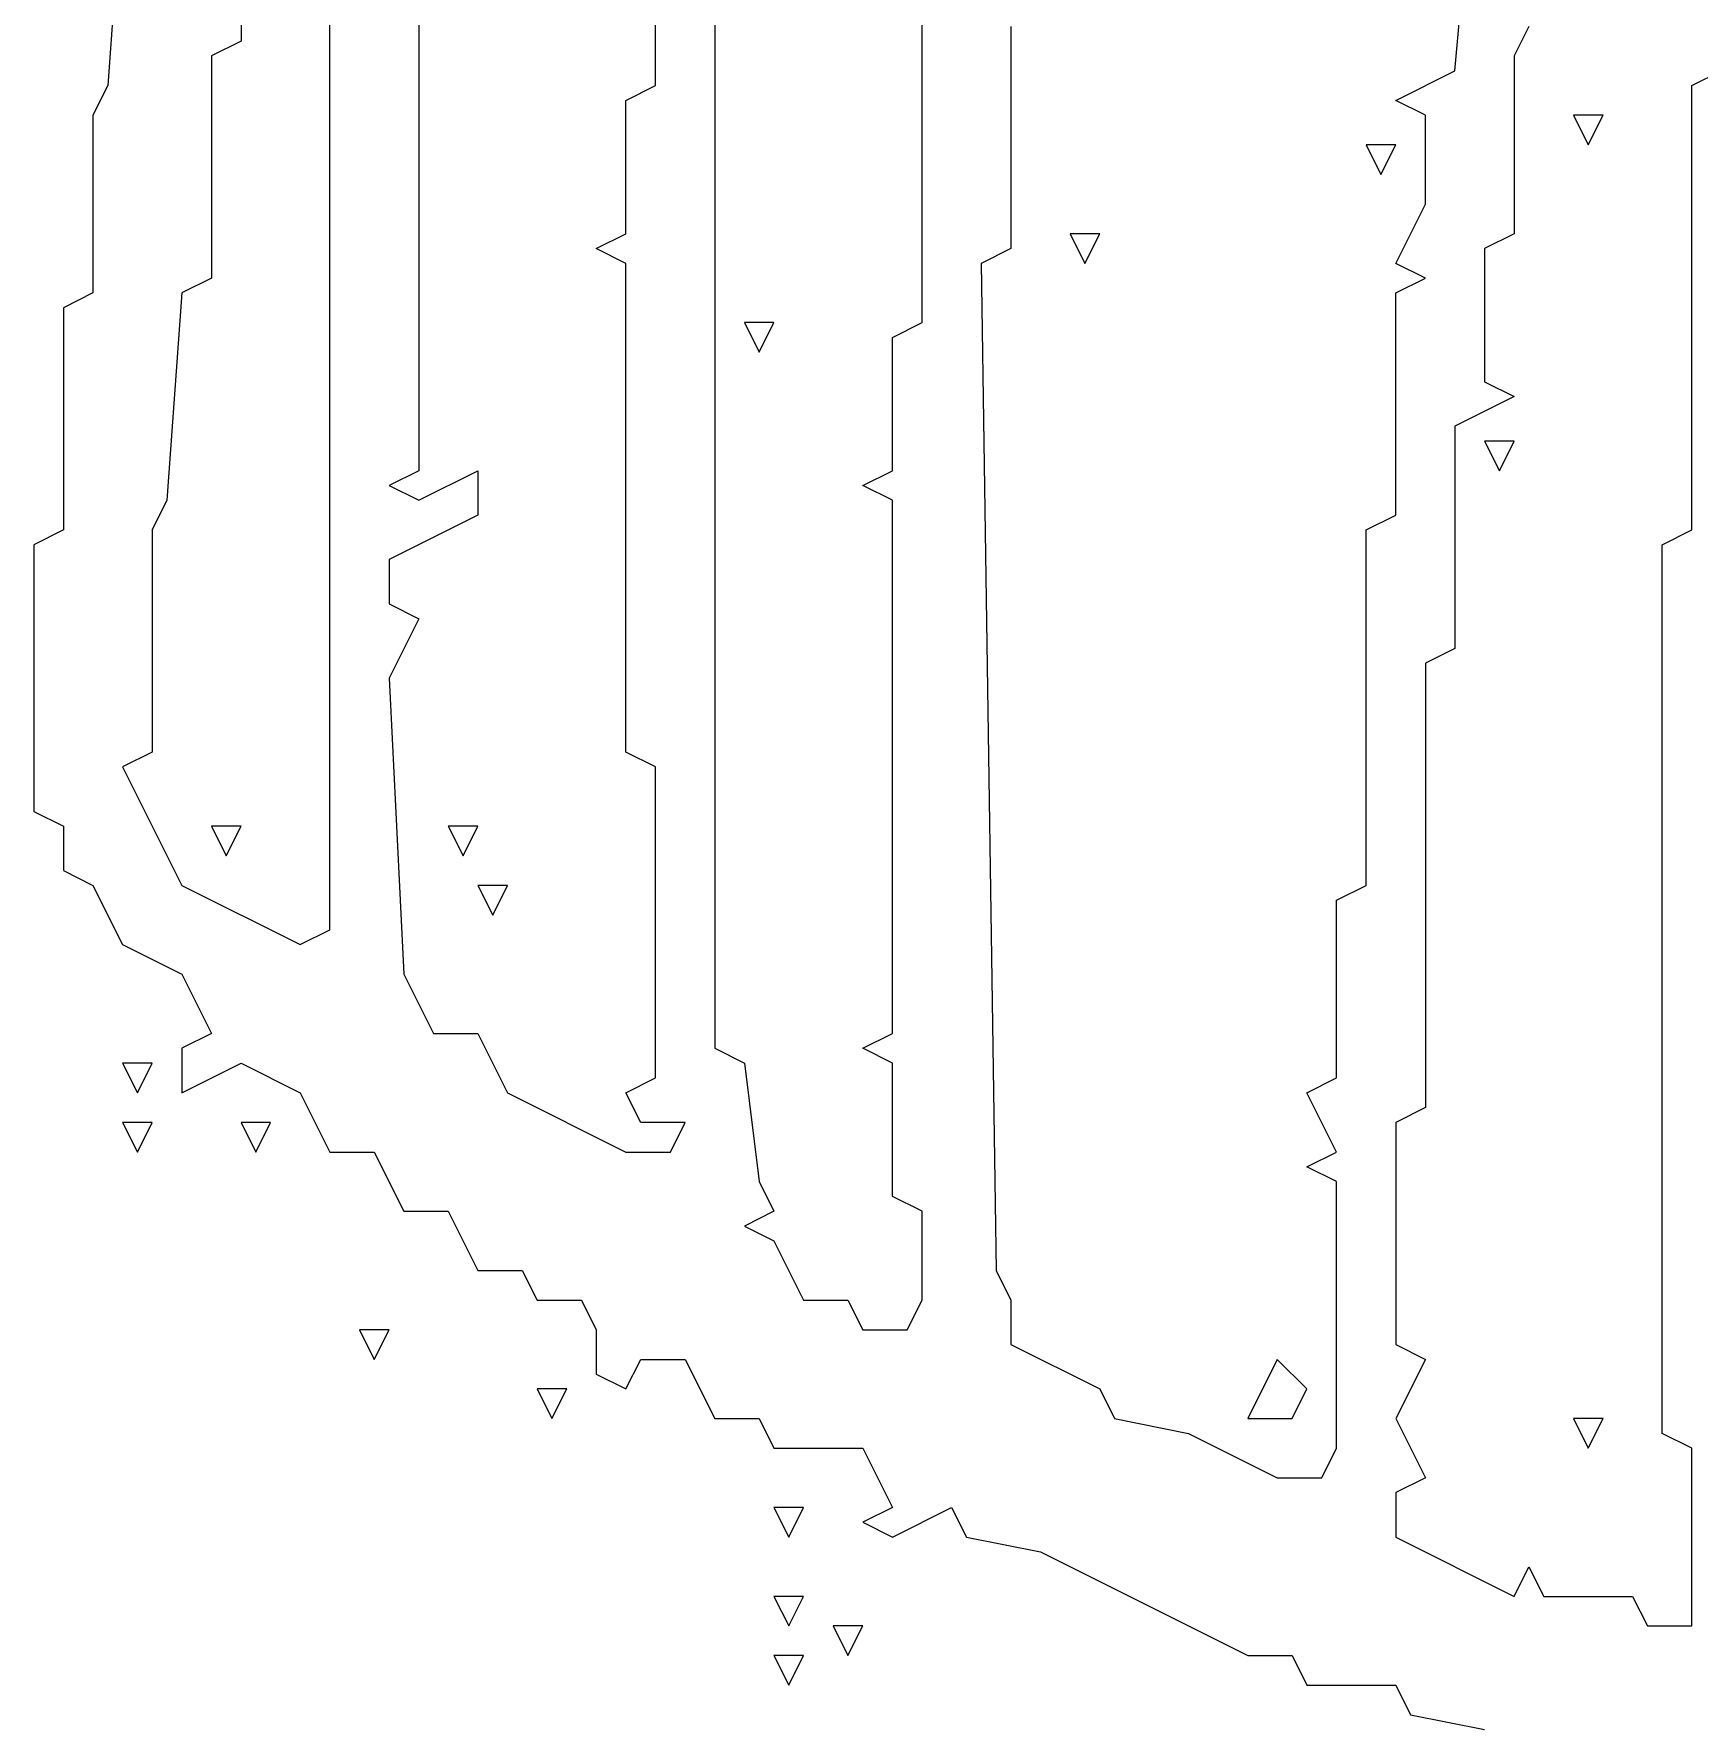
# Model space of a CAD drawing. Extents: x 11 to 152, y 0 to 170.
# Drawn here: x 49.24 to 59.56, y 40.85 to 51.3 of the extents above; entities that cross this region are included whole.
import ezdxf

# ---------------------------------------------------------------- set-up
doc = ezdxf.new("R2010")
doc.units = 0
doc.layers.add('Layer0', color=7, linetype='Continuous')

msp = doc.modelspace()

# ---------------------------------------------------------------- linework, layer by layer
at = {"layer": 'Layer0', "color": 5, "linetype": 'CONTINUOUS'}
for p, q in [((51.62352, 54.09924, 0.1), (51.62352, 48.59763, 0.1)), ((51.07335, 45.75512, 0.1), (51.07335, 53.73247, 0.1)), ((53.09061, 50.98166, 0.1), (53.09061, 53.18231, 0.1)), ((49.78964, 52.26537, 0.1), (49.69795, 50.98166, 0.1)), ((50.52319, 52.08198, 0.1), (50.52319, 51.25674, 0.1)), ((58.04207, 51.07335, 0.1), (58.13376, 52.08198, 0.1)), ((53.45739, 51.8986, 0.1), (53.45739, 45.02157, 0.1)), ((54.7411, 49.51456, 0.1), (54.7411, 51.71521, 0.1)), ((55.29126, 51.34844, 0.1), (55.29126, 49.97303, 0.1)), ((58.50054, 51.34844, 0.1), (58.40885, 51.16505, 0.1)), ((50.52319, 51.25674, 0.1), (50.33981, 51.16505, 0.1)), ((50.33981, 51.16505, 0.1), (50.33981, 49.78964, 0.1)), ((58.40885, 51.16505, 0.1), (58.40885, 50.06472, 0.1)), ((57.6753, 50.88997, 0.1), (58.04207, 51.07335, 0.1)), ((59.50917, 50.98166, 0.1), (59.69256, 51.07335, 0.1)), ((49.69795, 50.98166, 0.1), (49.60626, 50.79827, 0.1)), ((52.90723, 50.88997, 0.1), (53.09061, 50.98166, 0.1)), ((59.50917, 48.23085, 0.1), (59.50917, 50.98166, 0.1)), ((52.90723, 50.06472, 0.1), (52.90723, 50.88997, 0.1)), ((57.85868, 50.79827, 0.1), (57.6753, 50.88997, 0.1)), ((49.60626, 50.79827, 0.1), (49.60626, 49.69795, 0.1)), ((57.85868, 50.24811, 0.1), (57.85868, 50.79827, 0.1)), ((58.77562, 50.79827, 0.1), (58.86731, 50.61489, 0.1)), ((58.95901, 50.79827, 0.1), (58.77562, 50.79827, 0.1)), ((58.86731, 50.61489, 0.1), (58.95901, 50.79827, 0.1)), ((57.49191, 50.61489, 0.1), (57.5836, 50.4315, 0.1)), ((57.6753, 50.61489, 0.1), (57.49191, 50.61489, 0.1)), ((57.5836, 50.4315, 0.1), (57.6753, 50.61489, 0.1)), ((57.6753, 49.88134, 0.1), (57.85868, 50.24811, 0.1)), ((52.72384, 49.97303, 0.1), (52.90723, 50.06472, 0.1)), ((52.90723, 49.88134, 0.1), (52.72384, 49.97303, 0.1)), ((55.29126, 49.97303, 0.1), (55.10787, 49.88134, 0.1)), ((55.65804, 50.06472, 0.1), (55.74973, 49.88134, 0.1)), ((55.84142, 50.06472, 0.1), (55.65804, 50.06472, 0.1)), ((55.74973, 49.88134, 0.1), (55.84142, 50.06472, 0.1)), ((58.40885, 50.06472, 0.1), (58.22546, 49.97303, 0.1)), ((58.22546, 49.97303, 0.1), (58.22546, 49.14779, 0.1)), ((52.90723, 46.85545, 0.1), (52.90723, 49.88134, 0.1)), ((55.10787, 49.88134, 0.1), (55.19957, 43.64617, 0.1)), ((57.85868, 49.78964, 0.1), (57.6753, 49.88134, 0.1)), ((50.33981, 49.78964, 0.1), (50.15642, 49.69795, 0.1)), ((57.6753, 49.69795, 0.1), (57.85868, 49.78964, 0.1)), ((49.60626, 49.69795, 0.1), (49.42287, 49.60626, 0.1)), ((50.15642, 49.69795, 0.1), (50.06472, 48.41424, 0.1)), ((57.6753, 48.32255, 0.1), (57.6753, 49.69795, 0.1)), ((49.42287, 49.60626, 0.1), (49.42287, 48.23085, 0.1)), ((53.64078, 49.51456, 0.1), (53.73247, 49.33118, 0.1)), ((53.82416, 49.51456, 0.1), (53.64078, 49.51456, 0.1)), ((53.73247, 49.33118, 0.1), (53.82416, 49.51456, 0.1)), ((54.55771, 49.42287, 0.1), (54.7411, 49.51456, 0.1)), ((54.55771, 48.59763, 0.1), (54.55771, 49.42287, 0.1)), ((58.22546, 49.14779, 0.1), (58.40885, 49.05609, 0.1)), ((58.40885, 49.05609, 0.1), (58.04207, 48.87271, 0.1)), ((58.04207, 48.87271, 0.1), (58.04207, 47.4973, 0.1)), ((58.22546, 48.78101, 0.1), (58.31715, 48.59763, 0.1)), ((58.40885, 48.78101, 0.1), (58.22546, 48.78101, 0.1)), ((58.31715, 48.59763, 0.1), (58.40885, 48.78101, 0.1)), ((51.62352, 48.59763, 0.1), (51.44013, 48.50593, 0.1)), ((51.44013, 48.50593, 0.1), (51.62352, 48.41424, 0.1)), ((51.62352, 48.41424, 0.1), (51.99029, 48.59763, 0.1)), ((51.99029, 48.59763, 0.1), (51.99029, 48.32255, 0.1)), ((54.37433, 48.50593, 0.1), (54.55771, 48.59763, 0.1)), ((54.55771, 48.41424, 0.1), (54.37433, 48.50593, 0.1)), ((50.06472, 48.41424, 0.1), (49.97303, 48.23085, 0.1)), ((54.55771, 45.11327, 0.1), (54.55771, 48.41424, 0.1)), ((51.99029, 48.32255, 0.1), (51.44013, 48.04746, 0.1)), ((57.49191, 48.23085, 0.1), (57.6753, 48.32255, 0.1)), ((49.42287, 48.23085, 0.1), (49.23948, 48.13916, 0.1)), ((49.97303, 48.23085, 0.1), (49.97303, 46.85545, 0.1)), ((57.49191, 46.0302, 0.1), (57.49191, 48.23085, 0.1)), ((59.32578, 48.13916, 0.1), (59.50917, 48.23085, 0.1)), ((49.23948, 48.13916, 0.1), (49.23948, 46.48867, 0.1)), ((59.32578, 42.63754, 0.1), (59.32578, 48.13916, 0.1)), ((51.44013, 48.04746, 0.1), (51.44013, 47.77238, 0.1)), ((51.44013, 47.77238, 0.1), (51.62352, 47.68069, 0.1)), ((51.62352, 47.68069, 0.1), (51.44013, 47.31392, 0.1)), ((58.04207, 47.4973, 0.1), (57.85868, 47.40561, 0.1)), ((57.85868, 47.40561, 0.1), (57.85868, 44.6548, 0.1)), ((51.44013, 47.31392, 0.1), (51.53182, 45.48004, 0.1)), ((49.97303, 46.85545, 0.1), (49.78964, 46.76375, 0.1)), ((53.09061, 46.76375, 0.1), (52.90723, 46.85545, 0.1)), ((49.78964, 46.76375, 0.1), (50.15642, 46.0302, 0.1)), ((53.09061, 44.83819, 0.1), (53.09061, 46.76375, 0.1)), ((49.23948, 46.48867, 0.1), (49.42287, 46.39698, 0.1)), ((49.42287, 46.39698, 0.1), (49.42287, 46.1219, 0.1)), ((50.33981, 46.39698, 0.1), (50.4315, 46.21359, 0.1)), ((50.52319, 46.39698, 0.1), (50.33981, 46.39698, 0.1)), ((50.4315, 46.21359, 0.1), (50.52319, 46.39698, 0.1)), ((51.8069, 46.39698, 0.1), (51.8986, 46.21359, 0.1)), ((51.99029, 46.39698, 0.1), (51.8069, 46.39698, 0.1)), ((51.8986, 46.21359, 0.1), (51.99029, 46.39698, 0.1)), ((49.42287, 46.1219, 0.1), (49.60626, 46.0302, 0.1)), ((49.60626, 46.0302, 0.1), (49.78964, 45.66343, 0.1)), ((50.15642, 46.0302, 0.1), (50.88997, 45.66343, 0.1)), ((51.99029, 46.0302, 0.1), (52.08198, 45.84682, 0.1)), ((52.17368, 46.0302, 0.1), (51.99029, 46.0302, 0.1)), ((52.08198, 45.84682, 0.1), (52.17368, 46.0302, 0.1)), ((57.30852, 45.93851, 0.1), (57.49191, 46.0302, 0.1)), ((57.30852, 44.83819, 0.1), (57.30852, 45.93851, 0.1)), ((50.88997, 45.66343, 0.1), (51.07335, 45.75512, 0.1)), ((49.78964, 45.66343, 0.1), (50.15642, 45.48004, 0.1)), ((50.15642, 45.48004, 0.1), (50.33981, 45.11327, 0.1)), ((51.53182, 45.48004, 0.1), (51.71521, 45.11327, 0.1)), ((50.33981, 45.11327, 0.1), (50.15642, 45.02157, 0.1)), ((51.71521, 45.11327, 0.1), (51.99029, 45.11327, 0.1)), ((51.99029, 45.11327, 0.1), (52.17368, 44.74649, 0.1)), ((54.37433, 45.02157, 0.1), (54.55771, 45.11327, 0.1)), ((50.15642, 45.02157, 0.1), (50.15642, 44.74649, 0.1)), ((53.45739, 45.02157, 0.1), (53.64078, 44.92988, 0.1)), ((54.55771, 44.92988, 0.1), (54.37433, 45.02157, 0.1)), ((49.78964, 44.92988, 0.1), (49.88134, 44.74649, 0.1)), ((49.97303, 44.92988, 0.1), (49.78964, 44.92988, 0.1)), ((49.88134, 44.74649, 0.1), (49.97303, 44.92988, 0.1)), ((50.15642, 44.74649, 0.1), (50.52319, 44.92988, 0.1)), ((50.52319, 44.92988, 0.1), (50.88997, 44.74649, 0.1)), ((53.64078, 44.92988, 0.1), (53.73247, 44.19633, 0.1)), ((54.55771, 44.10464, 0.1), (54.55771, 44.92988, 0.1)), ((50.88997, 44.74649, 0.1), (51.07335, 44.37972, 0.1)), ((52.17368, 44.74649, 0.1), (52.90723, 44.37972, 0.1)), ((52.90723, 44.74649, 0.1), (53.09061, 44.83819, 0.1)), ((52.99892, 44.56311, 0.1), (52.90723, 44.74649, 0.1)), ((57.12513, 44.74649, 0.1), (57.30852, 44.83819, 0.1)), ((57.30852, 44.37972, 0.1), (57.12513, 44.74649, 0.1)), ((57.85868, 44.6548, 0.1), (57.6753, 44.56311, 0.1)), ((49.78964, 44.56311, 0.1), (49.88134, 44.37972, 0.1)), ((49.97303, 44.56311, 0.1), (49.78964, 44.56311, 0.1)), ((49.88134, 44.37972, 0.1), (49.97303, 44.56311, 0.1)), ((50.52319, 44.56311, 0.1), (50.61489, 44.37972, 0.1)), ((50.70658, 44.56311, 0.1), (50.52319, 44.56311, 0.1)), ((50.61489, 44.37972, 0.1), (50.70658, 44.56311, 0.1)), ((53.274, 44.56311, 0.1), (52.99892, 44.56311, 0.1)), ((53.18231, 44.37972, 0.1), (53.274, 44.56311, 0.1)), ((57.6753, 44.56311, 0.1), (57.6753, 43.1877, 0.1)), ((51.07335, 44.37972, 0.1), (51.34844, 44.37972, 0.1)), ((51.34844, 44.37972, 0.1), (51.53182, 44.01294, 0.1)), ((52.90723, 44.37972, 0.1), (53.18231, 44.37972, 0.1)), ((57.12513, 44.28803, 0.1), (57.30852, 44.37972, 0.1)), ((57.30852, 44.19633, 0.1), (57.12513, 44.28803, 0.1)), ((53.73247, 44.19633, 0.1), (53.82416, 44.01294, 0.1)), ((57.30852, 42.54585, 0.1), (57.30852, 44.19633, 0.1)), ((51.53182, 44.01294, 0.1), (51.8069, 44.01294, 0.1)), ((51.8069, 44.01294, 0.1), (51.99029, 43.64617, 0.1)), ((53.82416, 44.01294, 0.1), (53.64078, 43.92125, 0.1)), ((54.7411, 44.01294, 0.1), (54.55771, 44.10464, 0.1)), ((54.7411, 43.46278, 0.1), (54.7411, 44.01294, 0.1)), ((53.64078, 43.92125, 0.1), (53.82416, 43.82956, 0.1)), ((53.82416, 43.82956, 0.1), (54.00755, 43.46278, 0.1)), ((51.99029, 43.64617, 0.1), (52.26537, 43.64617, 0.1)), ((52.26537, 43.64617, 0.1), (52.35707, 43.46278, 0.1)), ((55.19957, 43.64617, 0.1), (55.29126, 43.46278, 0.1)), ((52.35707, 43.46278, 0.1), (52.63215, 43.46278, 0.1)), ((52.63215, 43.46278, 0.1), (52.72384, 43.2794, 0.1)), ((54.00755, 43.46278, 0.1), (54.28263, 43.46278, 0.1)), ((54.28263, 43.46278, 0.1), (54.37433, 43.2794, 0.1)), ((54.64941, 43.2794, 0.1), (54.7411, 43.46278, 0.1)), ((55.29126, 43.46278, 0.1), (55.29126, 43.1877, 0.1)), ((51.25674, 43.2794, 0.1), (51.34844, 43.09601, 0.1)), ((51.44013, 43.2794, 0.1), (51.25674, 43.2794, 0.1)), ((51.34844, 43.09601, 0.1), (51.44013, 43.2794, 0.1)), ((52.72384, 43.2794, 0.1), (52.72384, 43.00431, 0.1)), ((54.37433, 43.2794, 0.1), (54.64941, 43.2794, 0.1)), ((55.29126, 43.1877, 0.1), (55.84142, 42.91262, 0.1)), ((57.6753, 43.1877, 0.1), (57.85868, 43.09601, 0.1)), ((52.90723, 42.91262, 0.1), (52.99892, 43.09601, 0.1)), ((52.99892, 43.09601, 0.1), (53.274, 43.09601, 0.1)), ((53.274, 43.09601, 0.1), (53.45739, 42.72923, 0.1)), ((56.94175, 43.09601, 0.1), (56.75836, 42.72923, 0.1)), ((57.12513, 42.91262, 0.1), (56.94175, 43.09601, 0.1)), ((57.85868, 43.09601, 0.1), (57.6753, 42.72923, 0.1)), ((52.72384, 43.00431, 0.1), (52.90723, 42.91262, 0.1)), ((52.35707, 42.91262, 0.1), (52.44876, 42.72923, 0.1)), ((52.54045, 42.91262, 0.1), (52.35707, 42.91262, 0.1)), ((52.44876, 42.72923, 0.1), (52.54045, 42.91262, 0.1)), ((55.84142, 42.91262, 0.1), (55.93312, 42.72923, 0.1)), ((57.03344, 42.72923, 0.1), (57.12513, 42.91262, 0.1)), ((53.45739, 42.72923, 0.1), (53.73247, 42.72923, 0.1)), ((53.73247, 42.72923, 0.1), (53.82416, 42.54585, 0.1)), ((55.93312, 42.72923, 0.1), (56.39159, 42.63754, 0.1)), ((56.75836, 42.72923, 0.1), (57.03344, 42.72923, 0.1)), ((57.6753, 42.72923, 0.1), (57.85868, 42.36246, 0.1)), ((58.77562, 42.72923, 0.1), (58.86731, 42.54585, 0.1)), ((58.95901, 42.72923, 0.1), (58.77562, 42.72923, 0.1)), ((58.86731, 42.54585, 0.1), (58.95901, 42.72923, 0.1)), ((53.82416, 42.54585, 0.1), (54.37433, 42.54585, 0.1)), ((54.37433, 42.54585, 0.1), (54.55771, 42.17907, 0.1)), ((56.39159, 42.63754, 0.1), (56.94175, 42.36246, 0.1)), ((57.21683, 42.36246, 0.1), (57.30852, 42.54585, 0.1)), ((59.50917, 42.54585, 0.1), (59.32578, 42.63754, 0.1)), ((59.50917, 41.44552, 0.1), (59.50917, 42.54585, 0.1)), ((56.94175, 42.36246, 0.1), (57.21683, 42.36246, 0.1)), ((57.85868, 42.36246, 0.1), (57.6753, 42.27077, 0.1)), ((57.6753, 42.27077, 0.1), (57.6753, 41.99569, 0.1)), ((53.82416, 42.17907, 0.1), (53.91586, 41.99569, 0.1)), ((54.00755, 42.17907, 0.1), (53.82416, 42.17907, 0.1)), ((53.91586, 41.99569, 0.1), (54.00755, 42.17907, 0.1)), ((54.55771, 42.17907, 0.1), (54.37433, 42.08738, 0.1)), ((54.55771, 41.99569, 0.1), (54.92449, 42.17907, 0.1)), ((54.92449, 42.17907, 0.1), (55.01618, 41.99569, 0.1)), ((54.37433, 42.08738, 0.1), (54.55771, 41.99569, 0.1)), ((55.01618, 41.99569, 0.1), (55.47465, 41.90399, 0.1)), ((57.6753, 41.99569, 0.1), (58.40885, 41.62891, 0.1)), ((55.47465, 41.90399, 0.1), (56.75836, 41.26214, 0.1)), ((58.40885, 41.62891, 0.1), (58.50054, 41.8123, 0.1)), ((58.50054, 41.8123, 0.1), (58.59223, 41.62891, 0.1)), ((53.82416, 41.62891, 0.1), (53.91586, 41.44552, 0.1)), ((54.00755, 41.62891, 0.1), (53.82416, 41.62891, 0.1)), ((53.91586, 41.44552, 0.1), (54.00755, 41.62891, 0.1)), ((58.59223, 41.62891, 0.1), (59.14239, 41.62891, 0.1)), ((59.14239, 41.62891, 0.1), (59.23409, 41.44552, 0.1)), ((54.19094, 41.44552, 0.1), (54.28263, 41.26214, 0.1)), ((54.37433, 41.44552, 0.1), (54.19094, 41.44552, 0.1)), ((54.28263, 41.26214, 0.1), (54.37433, 41.44552, 0.1)), ((59.23409, 41.44552, 0.1), (59.50917, 41.44552, 0.1)), ((53.82416, 41.26214, 0.1), (53.91586, 41.07875, 0.1)), ((54.00755, 41.26214, 0.1), (53.82416, 41.26214, 0.1)), ((53.91586, 41.07875, 0.1), (54.00755, 41.26214, 0.1)), ((56.75836, 41.26214, 0.1), (57.03344, 41.26214, 0.1)), ((57.03344, 41.26214, 0.1), (57.12513, 41.07875, 0.1)), ((57.12513, 41.07875, 0.1), (57.6753, 41.07875, 0.1)), ((57.6753, 41.07875, 0.1), (57.76699, 40.89536, 0.1)), ((57.76699, 40.89536, 0.1), (58.22546, 40.80367, 0.1))]:
    msp.add_line(p, q, dxfattribs=at)

doc.saveas('drawing.dxf')
